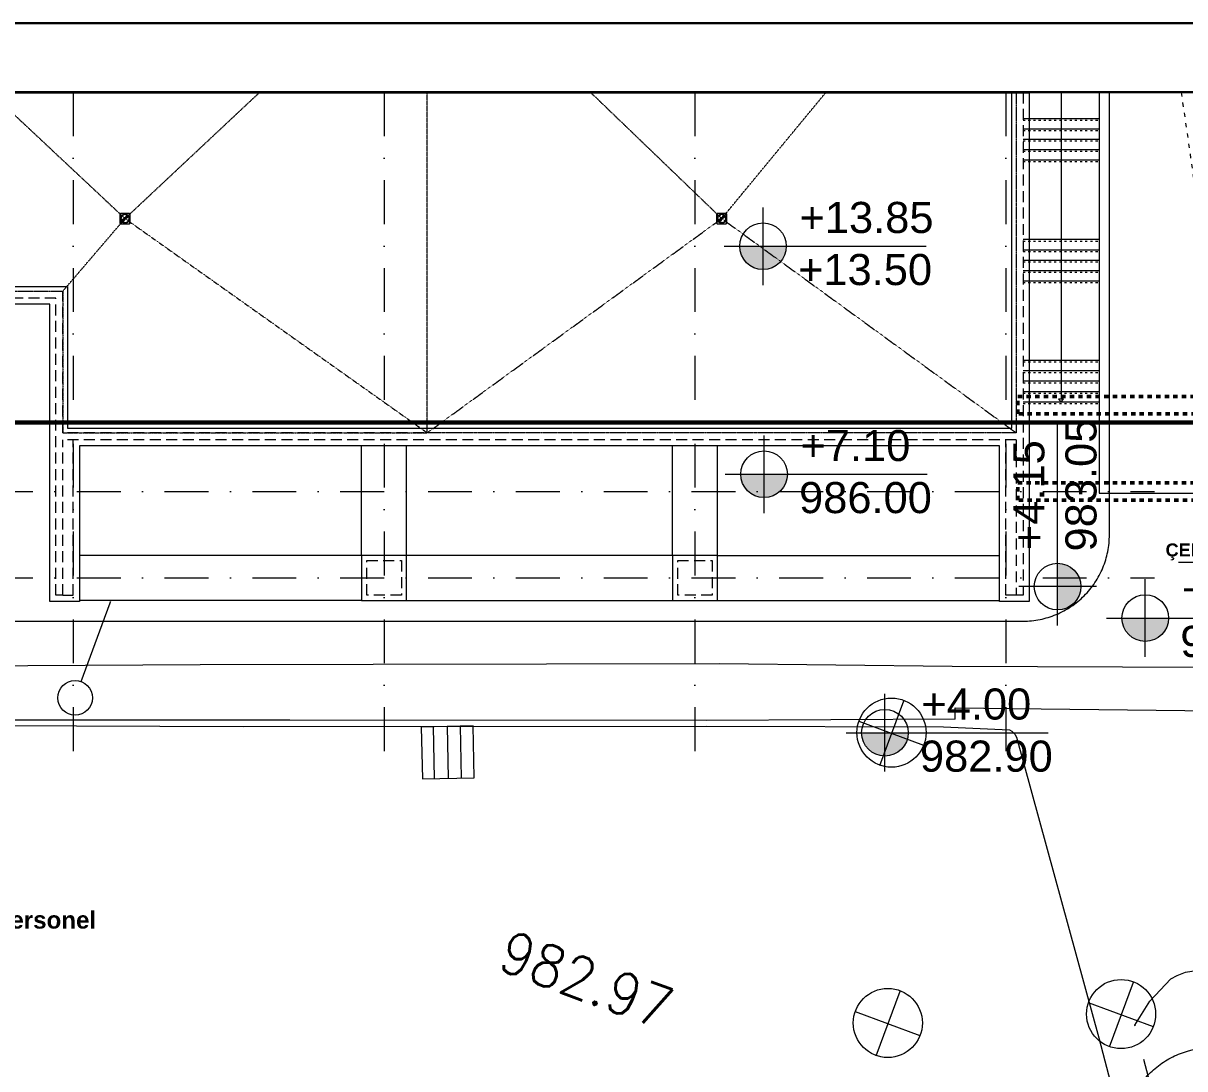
# Model space of a CAD drawing. Header units: centimetres. Extents: x 392964 to 515689, y 49661 to 58661.
# Drawn here: x 403027 to 404709, y 57148 to 58661 of the extents above; entities that cross this region are included whole.
import ezdxf
from ezdxf import colors
from ezdxf.entities.mleader import LeaderData, LeaderLine
from ezdxf.enums import TextEntityAlignment as Align
from ezdxf.math import Vec2, Vec3
from ezdxf.xclip import XClip

# ---------------------------------------------------------------- set-up
doc = ezdxf.new("R2010")
doc.units = ezdxf.units.CM
doc.header["$XCLIPFRAME"] = 0
for name, pattern in [('10204', [3, 2, -1]), ('11021', [0]), ('3+1_3b$0$DASHED', [0.25, 0.125, -0.125]), ('ACAD_ISO03W100', [30, 12, -18]), ('BORDER', [1.75, 0.5, -0.25, 0.5, -0.25, 0, -0.25]), ('DASHDOT', [25.4, 12.7, -6.35, 0, -6.35]), ('HIDDEN', [9.525, 6.35, -3.175])]:
    doc.linetypes.add(name, pattern=pattern)
doc.layers.get('0').update_dxf_attribs({"lineweight": 9})
for name, color, linetype, lineweight in [('---___EB_draft00_parselsiniri', 8, 'BORDER', 9), ('---___EB_draft01_aks', 8, 'Continuous', 9), ('---___EB_draft02_tasiyici', 5, 'Continuous', 50), ('---___EB_draft03_cihazlar', 8, 'Continuous', 9), ('0-KRCN-VAZİYET-030426', 8, 'Continuous', 9), ('0-KRCN-Z-ANTET', 71, 'Continuous', 30), ('___T_yazı kot', 8, 'Continuous', 9), ('AS_GOR', 8, 'Continuous', 9), ('AS_MER', 8, 'Continuous', 9), ('AS_MER_HIDDEN', 8, 'HIDDEN', 9), ('AS_PYZ_YOL_ARAC', 8, 'Continuous', 9), ('AS_SMB_OK', 8, 'Continuous', 9), ('AS_TA_HIDDEN', 8, 'HIDDEN', 9), ('AS_TES_SUZGEC', 8, 'Continuous', 9), ('AS_YAZI_EGIM', 8, 'Continuous', 9), ('GEB-BEZUG', 8, 'Continuous', 9), ('S_CAD_SOK_LAMBASI', 8, 'Continuous', 9), ('S_IZGARA', 8, 'Continuous', 9), ('S_ROGAR_KAPAGI', 8, 'Continuous', 9), ('SINIR_IST_DUVARI', 8, '11021', 9), ('Y_YOL_KOTU', 8, 'Continuous', 9), ('YOL_KALDIRIM_KENARI_BORDURTASI', 8, '10204', 9), ('YOL_SOSE', 8, 'Continuous', 9)]:
    doc.layers.add(name, color=color, linetype=linetype, lineweight=lineweight)
doc.layers.add('---___EB_draft04_yazi', color=8, linetype='Continuous')
doc.styles.add('_yazı-50', font='arial.ttf')
doc.styles.add('Kalin02', font='arialbd.ttf')
doc.styles.add('Style-STANDARD', font='STANDARD.shx')

# ---------------------------------------------------------------- blocks, each defined once
blk = doc.blocks.new('12003')
at = {"layer": 'S_CAD_SOK_LAMBASI'}
for p, q in [((-1, 5.5), (1, 5.5)), ((0, 0.5), (0, 4.693))]:
    blk.add_line(p, q, dxfattribs=at)
blk.add_circle((0, 0), 0.5, dxfattribs=at)
blk.add_arc((0, 5.53), 0.837, 183.298, 356.9072, dxfattribs=at)
blk = doc.blocks.new('12038')
at = {"layer": 'S_IZGARA'}
for p, q in [((-0.495, -1), (-0.495, 1)), ((0, -1), (0, 1)), ((0.548, -1), (0.548, 1))]:
    blk.add_line(p, q, dxfattribs=at)
at = {"layer": 'S_IZGARA', "flags": 128}
blk.add_lwpolyline([(1, 1), (-1, 1), (-1, -1), (1, -1), (1, 1)], dxfattribs=at)
blk = doc.blocks.new('12027')
at = {"layer": 'S_ROGAR_KAPAGI'}
for p, q in [((0.02, -1.01), (0.02, 0.99)), ((-1, -0.02), (1, -0.02))]:
    blk.add_line(p, q, dxfattribs=at)
blk.add_circle((0.005, -0.002), 1, dxfattribs=at)
blk = doc.blocks.new('Akyurt_Tm33')
at = {"layer": 'SINIR_IST_DUVARI'}
for points in [[(501924.471, 4439295.418, 982.691), (501931.427, 4439297.961, 982.611), (501940.446, 4439301.29, 982.611), (501949.57, 4439304.795, 982.771), (501955.065, 4439306.742, 982.691), (501958.119, 4439300.477, 982.611)], [(501925.085, 4439294.006, 982.851), (501924.972, 4439294.313, 982.851), (501932.017, 4439296.831, 982.971), (501932.234, 4439296.368, 982.971)], [(501875.591, 4439277.305, 984.091), (501884.745, 4439280.696, 983.731), (501893.123, 4439283.808, 983.411), (501904.036, 4439287.92, 983.091), (501918.124, 4439293.151, 982.771), (501924.471, 4439295.418, 982.691)], [(501925.085, 4439294.006, 982.851), (501918.349, 4439291.475, 982.811), (501907.031, 4439287.303, 983.051), (501892.509, 4439281.939, 983.371), (501884.342, 4439278.905, 983.491)]]:
    blk.add_polyline3d(points, dxfattribs=at)
at = {"layer": 'YOL_KALDIRIM_KENARI_BORDURTASI'}
blk.add_polyline3d([(501936.484, 4439282.563, 983.165), (501933.035, 4439287.509, 983.085), (501933.198, 4439288.303, 983.005), (501933.547, 4439289.119, 983.005), (501933.683, 4439289.279, 983.005), (501933.876, 4439289.448, 982.965), (501934.725, 4439289.934, 983.011)], dxfattribs=at)
at = {"layer": 'YOL_SOSE'}
blk.add_polyline3d([(501869.664, 4439273.103, 983.571), (501869.853, 4439273.191, 983.571), (501870.224, 4439273.366, 983.531), (501886.63, 4439279.497, 983.291), (501896.755, 4439283.35, 983.131), (501905.823, 4439286.661, 982.891), (501918.4, 4439291.325, 982.731), (501924.848, 4439293.68, 982.611), (501926.673, 4439294.262, 982.665), (501926.743, 4439294.253, 982.665), (501926.858, 4439294.198, 982.665), (501926.929, 4439294.13, 982.665), (501932.186, 4439286.796, 983.025), (501938.46, 4439277.816, 983.105), (501946.551, 4439266.563, 983.025), (501954.507, 4439255.175, 983.025), (501959.402, 4439247.977, 983.185), (501969.202, 4439233.705, 983.345), (501976.935, 4439222.867, 983.505), (501988.749, 4439206.128, 983.825), (501994.563, 4439197.769, 983.745), (502008.907, 4439177.023, 984.131), (502018.773, 4439163.18, 984.291), (502021.701, 4439158.944, 984.451)], dxfattribs=at)
at = {"layer": 'S_CAD_SOK_LAMBASI'}
blk.add_blockref('12003', (501900.973, 4439285.755, 982.851), dxfattribs=at)
at = {"layer": 'S_IZGARA', "xscale": 0.7499999999999999, "yscale": 0.7499999999999999, "zscale": 0.7499999999999999, "rotation": 201.4506518694836}
blk.add_blockref('12038', (501911.64, 4439288.014, 982.851), dxfattribs=at)
at = {"layer": 'S_ROGAR_KAPAGI'}
for p in [(501923.487, 4439293.006, 982.691), (501932.545, 4439287.671, 983.011), (501926.3, 4439285.087, 983.011)]:
    blk.add_blockref('12027', p, dxfattribs=at)
at = {"layer": 'Y_YOL_KOTU', "style": 'Style-STANDARD'}
blk.add_text('982.97', height=1.2, dxfattribs=at).set_placement((501917.683, 4439283.228, 982.969), align=Align.MIDDLE_CENTER)
blk = doc.blocks.new('Aks_T')
at = {"layer": '---___EB_draft01_aks', "linetype": 'DASHDOT', "ltscale": 10}
for points in [[(19920, 550), (19920, -5450)], [(20820, 550), (20820, -5450)], [(21720, 550), (21720, -5450)], [(22620, 550), (22620, -5450)], [(-430, -4650), (23050, -4650)], [(-430, -4900), (23050, -4900)]]:
    blk.add_lwpolyline(points, dxfattribs=at)
blk = doc.blocks.new('OPK-site-surrounding-R01')
at = {"layer": '---___EB_draft00_parselsiniri', "linetype": 'DASHDOT', "ltscale": 5, "const_width": 5, "flags": 128}
blk.add_lwpolyline([(-303.7, 52.5), (22545.3, 391.1), (23723.4, -711), (24047.6, -4450), (-299.9, -4450)], close=True, dxfattribs=at)
at = {"layer": 'AS_GOR'}
blk.add_lwpolyline([(22800, -4655), (22800, -2005), (22770, -2005), (22770, -4655)], close=True, dxfattribs=at)
at = {"layer": 'AS_MER', "ltscale": 0.5}
for points in [[(22550, -3570), (22770, -3570)], [(22550, -3600), (22770, -3600)], [(22550, -3630), (22770, -3630)], [(22550, -3660), (22770, -3660)], [(22550, -3690), (22770, -3690)], [(22550, -3920), (22770, -3920)], [(22550, -3950), (22770, -3950)], [(22550, -3980), (22770, -3980)], [(22550, -4010), (22770, -4010)], [(22550, -4040), (22770, -4040)], [(22550, -4270), (22770, -4270)], [(22550, -4300), (22770, -4300)], [(22550, -4330), (22770, -4330)], [(22550, -4360), (22770, -4360)], [(22550, -4390), (22770, -4390)]]:
    blk.add_lwpolyline(points, dxfattribs=at)
at = {"layer": 'AS_MER_HIDDEN', "linetype": 'ACAD_ISO03W100', "ltscale": 0.5}
for points in [[(22550, -3575), (22770, -3575)], [(22550, -3605), (22770, -3605)], [(22550, -3635), (22770, -3635)], [(22550, -3665), (22770, -3665)], [(22550, -3695), (22770, -3695)], [(22550, -3925), (22770, -3925)], [(22550, -3955), (22770, -3955)], [(22550, -3985), (22770, -3985)], [(22550, -4015), (22770, -4015)], [(22550, -4045), (22770, -4045)], [(22550, -4275), (22770, -4275)], [(22550, -4305), (22770, -4305)], [(22550, -4335), (22770, -4335)], [(22550, -4365), (22770, -4365)], [(22550, -4395), (22770, -4395)]]:
    blk.add_lwpolyline(points, dxfattribs=at)
at = {"layer": 'AS_PYZ_YOL_ARAC'}
for points in [[(23415.5, -8627.2), (22852.7, -6574.8, -0.414214), (23029.3, -6268.5), (23364.8, -6178.4, 0.33933), (23550, -5937), (23550, 430.1, 0.418558), (21774.1, 2179.9), (234.1, 1860.8, 0.409882), (-1490, 111), (-1490, -2374.6, -0.836517), (-1683.8, -2409.4), (-1881, -1877.4, -0.087065), (-1943.4, -1537.4), (-1946.6, -1127.7)], [(22800, -3450), (22800, 430.1, 0.418558), (21785.2, 1430), (18554.6, 1382.1, 0.087007), (17706.4, 1220.4), (16627.8, 812, -0.090739), (15742.5, 650), (12082.5, 650, -0.076048), (11335, 764.3), (10161.2, 1132.1, 0.079773), (9376.7, 1246.2), (245.2, 1110.9, 0.409882), (-740, 111), (-740, -5306.6, 0.532608), (-326.8, -5584.4), (765.6, -5139.5, -0.096996), (1350.2, -5025), (22550, -5025, 0.414214), (22800, -4775), (22800, -3450)]]:
    blk.add_lwpolyline(points, format="xyb", dxfattribs=at)
blk.add_lwpolyline([(22800, -4655), (23550, -4655)], dxfattribs=at)
at = {"layer": 'AS_SMB_OK', "linetype": 'ACAD_ISO03W100'}
blk.add_lwpolyline([(22800, -2055), (23175, -4655), (23550, -2055)], dxfattribs=at)
at = {"layer": 'AS_SMB_OK'}
blk.add_lwpolyline([(22660, -2870), (22660, -4383)], dxfattribs=at)
blk.add_lwpolyline([(22653, -4383), (22653, -4383), (22660, -4390), (22667, -4383)], close=True, dxfattribs=at)
blk = doc.blocks.new('kot01')
at = {"layer": '___T_yazı kot'}
h = blk.add_hatch(color=8, dxfattribs=at)
edge = h.paths.add_edge_path()
edge.add_arc((0, 0), 0.3, 180, 360)
edge.add_line((0.3, 0), (-0.3, 0))
for p, q in [((0, -0.5), (0, 0.5)), ((-0.5, 0), (2.1, 0))]:
    blk.add_line(p, q, dxfattribs=at)
blk.add_circle((0, 0), 0.3, dxfattribs=at)
at = {"layer": '___T_yazı kot', "style": '_yazı-50'}
for tag, p in [('INCE', (0.434, 0.1)), ('KABA', (0.434, -0.5))]:
    blk.add_attdef(tag, p, '', height=0.4, dxfattribs=at)
blk = doc.blocks.new('STR_R')
at = {"layer": 'AS_TA_HIDDEN', "linetype": 'HIDDEN', "ltscale": 5}
for p, q in [((22550, -3250), (22550, -4950)), ((22530, -3270), (22530, -4480)), ((18930, -4070), (19770, -4070)), ((19750, -4090), (18950, -4090)), ((19750, -4950), (19750, -4090)), ((19770, -4480), (19770, -4070)), ((22530, -4480), (19770, -4480)), ((22530, -4500), (19770, -4500)), ((19770, -4950), (19770, -4500)), ((22530, -4500), (22530, -4950)), ((19770, -4950), (19750, -4950)), ((22550, -4950), (22530, -4950))]:
    blk.add_line(p, q, dxfattribs=at)
for points in [[(19770, -4950), (19800, -4950), (19800, -4500)], [(22530, -4950), (22500, -4950), (22500, -4500)]]:
    blk.add_lwpolyline(points, dxfattribs=at)
for points in [[(20750, -4950), (20650, -4950), (20650, -4850), (20750, -4850)], [(21650, -4950), (21550, -4950), (21550, -4850), (21650, -4850)]]:
    blk.add_lwpolyline(points, close=True, dxfattribs=at)
blk = doc.blocks.new('OPK-03-1_RD')
blk.add_wipeout([(-68, -4968), (-68, -2232), (232, -2232), (232, -1765), (-165, -1765), (-165, -1305), (-68, -1305), (-68, 68), (13332, 68), (13332, 168), (13858, 168), (13858, -207), (14357, -207), (14357, 68), (18832, 68), (18832, 293), (22793, 293), (22793, -768), (22568, -768), (22568, -1305), (22665, -1305), (22665, -1765), (22393, -1765), (22393, -2232), (22568, -2232), (22568, -2318), (22393, -2318), (22393, -3232), (22568, -3232), (22568, -4968), (19732, -4968), (19732, -4108), (18968, -4108), (18968, -4968), (8935, -4968), (8935, -4718), (8168, -4718), (8168, -4968)])
at = {"layer": 'AS_GOR'}
for points in [[(22568, -3232), (22568, -4968), (22482, -4968), (22482, -4518), (19818, -4518), (19818, -4968), (19732, -4968), (19732, -4108), (18968, -4108), (18968, -4968), (14332, -4968)], [(14383, -4917), (18917, -4917), (18917, -4057), (19783, -4057), (19783, -4467), (22517, -4467), (22517, -3283)], [(20635, -4835), (20635, -4518)], [(20765, -4835), (20765, -4518)], [(21535, -4835), (21535, -4518)], [(21665, -4835), (21665, -4518)], [(20635, -4835), (19818, -4835)], [(21535, -4835), (20765, -4835)], [(21665, -4835), (22482, -4835)], [(20635, -4965), (19818, -4965)], [(20765, -4965), (21535, -4965)], [(21665, -4965), (22482, -4965)]]:
    blk.add_lwpolyline(points, dxfattribs=at)
for points in [[(20765, -4835), (20635, -4835), (20635, -4965), (20765, -4965)], [(21665, -4835), (21535, -4835), (21535, -4965), (21665, -4965)]]:
    blk.add_lwpolyline(points, close=True, dxfattribs=at)
blk.add_blockref('STR_R', (0, 0))
blk = doc.blocks.new('Einfügepunkt')
at = {"layer": 'GEB-BEZUG'}
for p, q in [((-1, -1), (1, 1)), ((-1, 1), (1, -1))]:
    blk.add_line(p, q, dxfattribs=at)
blk = doc.blocks.new('sifonik-suzgec')
at = {"layer": 'AS_TES_SUZGEC', "ltscale": 25}
for p, q in [((-15, 13), (-13, 15)), ((-15, 13), (-15, -13)), ((-12.9, 0.2), (-13.1, 0)), ((13, 15), (-13, 15)), ((-12.9, 0.2), (-12.2, 0.2)), ((-12.4, 3.5), (-12.6, 3.4)), ((-12.6, 3.4), (-12.5, 3.2)), ((-12.6, 3.4), (-11.9, 3.2)), ((-12.5, 3.2), (-11.8, 3)), ((-12.4, 3.5), (-11.7, 3.3)), ((-12.3, 0), (-12.2, 0.2)), ((-12.2, 0.2), (-11.8, 0.2)), ((-11.9, 3.2), (-11.7, 3.3)), ((-11.8, 3), (-11.9, 3.2)), ((-11.4, 2.9), (-11.8, 3)), ((-11.7, 3.3), (-11.3, 3.2)), ((-10.5, 1.6), (-11.7, 1.7)), ((-11.7, 1.4), (-10.6, 1.2)), ((-11.1, 6.6), (-11.3, 6.5)), ((-11.3, 6.5), (-11.3, 6.3)), ((-11.3, 6.5), (-10.7, 6.2)), ((-11.3, 6.3), (-10.6, 5.9)), ((-11.1, 6.6), (-10.4, 6.2)), ((-11, 4.3), (-9.9, 3.9)), ((-9.8, 4.2), (-10.8, 4.7)), ((-10.7, 6.2), (-10.4, 6.2)), ((-10.6, 5.9), (-10.7, 6.2)), ((-10.3, 5.7), (-10.6, 5.9)), ((-10.6, 1.2), (-10.5, 1.6)), ((-10.4, 6.2), (-10.1, 6.1)), ((-9.9, 3.9), (-9.8, 4.2)), ((-9.5, 7), (-8.5, 6.3)), ((-8.3, 6.6), (-9.3, 7.3)), ((-9.2, 9.2), (-9.2, 9)), ((-9, 9.2), (-9.2, 9.2)), ((-9.2, 9.2), (-8.7, 8.7)), ((-9.2, 9), (-8.7, 8.5)), ((-9, 9.2), (-8.5, 8.7)), ((-8.7, 8.7), (-8.5, 8.7)), ((-8.7, 8.5), (-8.7, 8.7)), ((-8.5, 8.2), (-8.7, 8.5)), ((-8.5, 8.7), (-8.2, 8.5)), ((-8.5, 6.3), (-8.3, 6.6)), ((-7.3, 9.3), (-6.6, 8.3)), ((-6.3, 8.5), (-7, 9.5)), ((-6.5, 11.3), (-6.6, 11.1)), ((-6.6, 11.1), (-6.2, 10.4)), ((-6.6, 8.3), (-6.3, 8.5)), ((-6.5, 11.3), (-6.2, 10.7)), ((-6.3, 11.3), (-6.5, 11.3)), ((-6.3, 11.3), (-5.9, 10.6)), ((-6.2, 10.7), (-5.9, 10.6)), ((-6.2, 10.4), (-6.2, 10.7)), ((-6.1, 10.1), (-6.2, 10.4)), ((-5.9, 10.6), (-5.7, 10.3)), ((-4.7, 10.8), (-4.2, 9.8)), ((-3.9, 9.9), (-4.3, 11)), ((-4.2, 9.8), (-3.9, 9.9)), ((-3.4, 12.6), (-3.5, 12.4)), ((-3.5, 12.4), (-3.3, 11.7)), ((-3.4, 12.6), (-3.2, 11.9)), ((-3.2, 12.5), (-3.4, 12.6)), ((-3.3, 11.7), (-3.2, 11.9)), ((-3.2, 11.3), (-3.3, 11.7)), ((-0.6, 0.6), (-3.3, -1.2)), ((-3.3, -1.3), (-0.5, 0.5)), ((-3.2, 12.5), (-3, 11.8)), ((-3.2, 11.9), (-3, 11.8)), ((-3, 11.8), (-2.9, 11.4)), ((-1.7, 11.7), (-1.6, 10.5)), ((-1.6, 10.5), (-1.2, 10.6)), ((-1.2, 10.6), (-1.4, 11.7)), ((1.8, 4.2), (-0.6, 0.6)), ((-0.6, 0.6), (-0.5, 0.5)), ((-0.5, 0.5), (1.8, 4.1)), ((-0.5, 0.5), (0, 0)), ((0, 13.1), (-0.2, 12.9)), ((-0.2, 12.9), (-0.2, 12.2)), ((-0.2, 12.2), (0, 12.3)), ((-0.2, 11.8), (-0.2, 12.2)), ((0, 13.1), (0, 12.3)), ((0.2, 12.9), (0, 13.1)), ((0, 12.3), (0.2, 12.2)), ((0, 0), (2.6, 2.6)), ((0, 0), (0, 0.2)), ((0.2, 12.9), (0.2, 12.2)), ((0.2, 12.2), (0.2, 11.8)), ((3.3, 1.3), (0.5, -0.5)), ((0.6, -0.6), (3.3, 1.2)), ((1.4, 11.7), (1.2, 10.6)), ((1.2, 10.6), (1.6, 10.5)), ((1.6, 10.5), (1.7, 11.7)), ((1.9, 4.3), (1.8, 4.2)), ((1.8, 4.2), (1.8, 4.1)), ((1.8, 4.2), (1.8, 4.2)), ((1.8, 4.1), (1.8, 4.2)), ((2.6, 2.6), (1.8, 4.2)), ((1.8, 4.1), (2.6, 2.6)), ((3.8, 7.3), (1.9, 4.3)), ((1.9, 4.3), (3.9, 7.2)), ((1.9, 4.2), (1.9, 4.3)), ((1.9, 4.3), (1.9, 4.2)), ((1.9, 4.3), (1.9, 4.3)), ((2.7, 2.7), (1.9, 4.3)), ((1.9, 4.2), (2.7, 2.7)), ((2.6, 2.6), (2.6, 2.6)), ((2.6, 2.6), (2.6, 2.6)), ((2.6, 2.6), (3.3, 1.3)), ((3.3, 1.3), (2.6, 2.6)), ((2.7, 2.7), (7.7, 7.7)), ((2.7, 2.7), (2.7, 2.7)), ((2.7, 2.7), (2.7, 2.7)), ((2.7, 2.7), (3.4, 1.4)), ((3.4, 1.4), (2.7, 2.7)), ((2.9, 11.4), (3, 11.8)), ((3.2, 12.5), (3, 11.8)), ((3, 11.8), (3.2, 11.9)), ((3.4, 12.6), (3.2, 11.9)), ((3.4, 12.6), (3.2, 12.5)), ((3.2, 11.9), (3.3, 11.7)), ((3.3, 11.7), (3.2, 11.3)), ((3.5, 12.4), (3.3, 11.7)), ((3.3, 1.2), (3.5, 1.3)), ((3.3, 1.3), (3.3, 1.3)), ((3.3, 1.2), (3.3, 1.3)), ((3.3, 1.3), (3.3, 1.2)), ((3.5, 12.4), (3.4, 12.6)), ((7.2, 3.9), (3.4, 1.4)), ((3.4, 1.4), (3.4, 1.4)), ((3.5, 1.3), (3.4, 1.4)), ((3.4, 1.4), (3.5, 1.3)), ((3.5, 1.3), (7.3, 3.8)), ((3.8, 7.3), (4.1, 7.7)), ((4.3, 11), (3.9, 9.9)), ((3.9, 9.9), (4.2, 9.8)), ((4.1, 7.7), (5.7, 10.3)), ((4.2, 9.8), (4.7, 10.8)), ((5.7, 10.3), (5.9, 10.5)), ((6.3, 11.3), (5.9, 10.5)), ((5.9, 10.5), (6.1, 10.6)), ((6.5, 11.3), (6.1, 10.6)), ((6.1, 10.6), (6.2, 10.3)), ((6.2, 10.3), (6.1, 10.1)), ((6.6, 11.1), (6.2, 10.3)), ((6.5, 11.3), (6.3, 11.3)), ((6.6, 11.1), (6.5, 11.3)), ((6.6, 9.8), (6.8, 9.9)), ((7.2, 9.3), (7.4, 9.5)), ((7.7, 4.1), (7.3, 3.8)), ((7.7, 9.2), (7.6, 9.1)), ((7.7, 7.7), (8.6, 8.6)), ((7.7, 4.1), (10.3, 5.7)), ((10.3, 5.8), (7.9, 4.3)), ((8.2, 8.5), (8.4, 8.6)), ((9, 9.2), (8.4, 8.6)), ((8.4, 8.6), (8.6, 8.6)), ((8.6, 8.4), (8.5, 8.2)), ((9.2, 9.2), (8.6, 8.6)), ((9.2, 9), (8.6, 8.4)), ((8.6, 8.6), (8.6, 8.4)), ((9.2, 9.2), (9, 9.2)), ((9.1, 7.6), (9.2, 7.7)), ((9.2, 9), (9.2, 9.2)), ((9.3, 7.2), (9.5, 7.4)), ((9.9, 6.8), (9.8, 6.6)), ((10.1, 6.1), (10.3, 6.2)), ((11.1, 6.6), (10.3, 6.2)), ((10.3, 6.2), (10.6, 6.1)), ((10.5, 6), (10.3, 5.8)), ((10.3, 5.7), (10.5, 5.9)), ((10.3, 5.8), (10.3, 5.7)), ((11.3, 6.3), (10.5, 5.9)), ((10.6, 6.1), (10.5, 6)), ((10.5, 5.9), (10.5, 6)), ((11.3, 6.5), (10.6, 6.1)), ((11.3, 6.5), (11.1, 6.6)), ((11.3, 6.3), (11.3, 6.5)), ((11.7, 3.3), (11.3, 3.2)), ((11.4, 2.9), (11.8, 3)), ((12.4, 3.5), (11.7, 3.3)), ((11.9, 3.2), (11.7, 3.3)), ((11.8, 3), (11.9, 3.2)), ((12.5, 3.2), (11.8, 3)), ((12.2, 0.2), (11.8, 0.2)), ((12.6, 3.4), (11.9, 3.2)), ((12.3, 0), (12.2, 0.2)), ((12.9, 0.2), (12.2, 0.2)), ((12.6, 3.4), (12.4, 3.5)), ((12.5, 3.2), (12.6, 3.4)), ((13.1, 0), (12.9, 0.2)), ((13, 15), (15, 13)), ((15, -13), (15, 13)), ((-13, -15), (-15, -13)), ((-13.1, 0), (-12.9, -0.2)), ((-13.1, 0), (-12.3, 0)), ((-13, -15), (13, -15)), ((-12.9, -0.2), (-12.2, -0.2)), ((-12.5, -3.2), (-12.6, -3.4)), ((-12.6, -3.4), (-11.9, -3.2)), ((-12.6, -3.4), (-12.4, -3.5)), ((-12.5, -3.2), (-11.8, -3)), ((-12.4, -3.5), (-11.7, -3.3)), ((-12.2, -0.2), (-12.3, 0)), ((-11.8, -0.2), (-12.2, -0.2)), ((-11.9, -3.2), (-11.8, -3)), ((-11.7, -3.3), (-11.9, -3.2)), ((-11.8, -3), (-11.4, -2.9)), ((-10.6, -1.2), (-11.7, -1.4)), ((-11.7, -1.7), (-10.5, -1.6)), ((-11.3, -3.2), (-11.7, -3.3)), ((-11.3, -6.3), (-10.5, -5.9)), ((-11.3, -6.5), (-10.6, -6.1)), ((-11.3, -6.3), (-11.3, -6.5)), ((-11.3, -6.5), (-11.1, -6.6)), ((-11.1, -6.6), (-10.3, -6.2)), ((-9.9, -3.9), (-11, -4.3)), ((-10.8, -4.7), (-9.8, -4.2)), ((-10.5, -1.6), (-10.6, -1.2)), ((-10.6, -6.1), (-10.5, -5.9)), ((-10.3, -6.2), (-10.6, -6.1)), ((-10.5, -5.9), (-10.3, -5.7)), ((-10.3, -5.7), (-7.7, -4.1)), ((-10.1, -6.1), (-10.3, -6.2)), ((-9.8, -4.2), (-9.9, -3.9)), ((-9.9, -6.8), (-9.8, -6.6)), ((-9.3, -7.2), (-9.5, -7.4)), ((-9.1, -7.6), (-9.2, -7.7)), ((-9.2, -9), (-8.6, -8.4)), ((-9.2, -9.2), (-8.6, -8.6)), ((-9.2, -9), (-9.2, -9.2)), ((-9.2, -9.2), (-9, -9.2)), ((-9, -9.2), (-8.4, -8.6)), ((-8.6, -8.6), (-7.7, -7.7)), ((-8.6, -8.4), (-8.5, -8.2)), ((-8.6, -8.6), (-8.6, -8.4)), ((-8.4, -8.6), (-8.6, -8.6)), ((-8.2, -8.5), (-8.4, -8.6)), ((-7.7, -7.7), (-2.7, -2.7)), ((-7.7, -4.1), (-7.3, -3.8)), ((-7.7, -9.2), (-7.6, -9.1)), ((-7.2, -9.3), (-7.4, -9.5)), ((-3.5, -1.3), (-7.3, -3.8)), ((-7.3, -3.9), (-3.4, -1.4)), ((-6.6, -9.8), (-6.8, -9.9)), ((-6.6, -11.1), (-6.2, -10.3)), ((-6.6, -11.1), (-6.5, -11.3)), ((-6.5, -11.3), (-6.1, -10.6)), ((-6.5, -11.3), (-6.3, -11.3)), ((-6.3, -11.3), (-5.9, -10.5)), ((-6.2, -10.3), (-6.1, -10.1)), ((-6.1, -10.6), (-6.2, -10.3)), ((-6, -10.5), (-6.1, -10.6)), ((-5.8, -10.3), (-6, -10.5)), ((-6, -10.5), (-5.9, -10.5)), ((-5.9, -10.5), (-5.7, -10.3)), ((-4.3, -7.9), (-5.8, -10.3)), ((-5.7, -10.3), (-5.8, -10.3)), ((-5.7, -10.3), (-4.1, -7.7)), ((-3.8, -7.3), (-4.1, -7.7)), ((-1.9, -4.3), (-3.9, -7.3)), ((-3.8, -7.3), (-1.9, -4.3)), ((-3.3, -1.2), (-3.5, -1.3)), ((-3.5, -1.3), (-3.4, -1.4)), ((-3.4, -1.4), (-3.5, -1.3)), ((-3.5, -12.4), (-3.3, -11.7)), ((-3.5, -12.4), (-3.4, -12.6)), ((-3.4, -1.4), (-3.4, -1.4)), ((-2.7, -2.7), (-3.4, -1.4)), ((-3.4, -1.4), (-2.7, -2.7)), ((-3.4, -12.6), (-3.2, -11.9)), ((-3.4, -12.6), (-3.2, -12.5)), ((-3.3, -1.3), (-3.3, -1.2)), ((-3.3, -1.2), (-3.3, -1.3)), ((-3.3, -1.3), (-3.3, -1.3)), ((-2.6, -2.6), (-3.3, -1.3)), ((-3.3, -1.3), (-2.6, -2.6)), ((-3.2, -11.3), (-3.3, -11.7)), ((-3.3, -11.7), (-3.2, -11.9)), ((-3.2, -11.9), (-3, -11.8)), ((-3.2, -12.5), (-3, -11.8)), ((-3, -11.8), (-2.9, -11.4)), ((-2.7, -2.7), (-2.7, -2.7)), ((-2.7, -2.7), (-1.9, -4.3)), ((-1.9, -4.2), (-2.7, -2.7)), ((-2.7, -2.7), (-2.7, -2.7)), ((-2.6, -2.6), (0, 0)), ((-2.6, -2.6), (-2.6, -2.6)), ((-2.6, -2.6), (-1.8, -4.2)), ((-1.8, -4.1), (-2.6, -2.6)), ((-2.6, -2.6), (-2.6, -2.6)), ((-1.9, -4.3), (-1.8, -4.2)), ((-1.9, -4.2), (-1.9, -4.3)), ((-1.9, -4.3), (-1.9, -4.2)), ((-1.9, -4.3), (-1.9, -4.3)), ((0.5, -0.5), (-1.8, -4.1)), ((-1.8, -4.2), (0.6, -0.6)), ((-1.8, -4.2), (-1.8, -4.1)), ((-1.8, -4.1), (-1.8, -4.2)), ((-1.8, -4.2), (-1.8, -4.2)), ((0, 0), (-0.3, 0)), ((-0.2, -11.8), (-0.2, -12.2)), ((-0.2, -12.2), (0, -12.3)), ((-0.2, -12.9), (-0.2, -12.2)), ((-0.2, -12.9), (0, -13.1)), ((0, 0), (0.5, -0.5)), ((0, 0), (0.2, 0)), ((0, 0), (0, -0.3)), ((0, -12.3), (0.2, -12.2)), ((0, -13.1), (0, -12.3)), ((0, -13.1), (0.2, -12.9)), ((0.2, -12.2), (0.2, -11.8)), ((0.2, -12.9), (0.2, -12.2)), ((0.6, -0.6), (0.5, -0.5)), ((2.9, -11.4), (3, -11.8)), ((3, -11.8), (3.2, -11.9)), ((3.2, -12.5), (3, -11.8)), ((3.3, -11.7), (3.2, -11.3)), ((3.2, -11.9), (3.3, -11.7)), ((3.4, -12.6), (3.2, -11.9)), ((3.2, -12.5), (3.4, -12.6)), ((3.5, -12.4), (3.3, -11.7)), ((3.4, -12.6), (3.5, -12.4)), ((5.7, -10.3), (5.9, -10.6)), ((5.9, -10.6), (6.2, -10.7)), ((6.3, -11.3), (5.9, -10.6)), ((6.2, -10.4), (6.1, -10.1)), ((6.2, -10.7), (6.2, -10.4)), ((6.6, -11.1), (6.2, -10.4)), ((6.5, -11.3), (6.2, -10.7)), ((6.3, -11.3), (6.5, -11.3)), ((6.5, -11.3), (6.6, -11.1)), ((8.2, -8.5), (8.5, -8.7)), ((8.7, -8.5), (8.5, -8.2)), ((8.5, -8.7), (8.7, -8.7)), ((9, -9.2), (8.5, -8.7)), ((8.7, -8.7), (8.7, -8.5)), ((9.2, -9), (8.7, -8.5)), ((9.2, -9.2), (8.7, -8.7)), ((9, -9.2), (9.2, -9.2)), ((9.2, -9.2), (9.2, -9)), ((10.1, -6.1), (10.4, -6.2)), ((10.6, -5.9), (10.3, -5.7)), ((10.4, -6.2), (10.7, -6.2)), ((11.1, -6.6), (10.4, -6.2)), ((10.7, -6.2), (10.6, -5.9)), ((11.3, -6.3), (10.6, -5.9)), ((11.3, -6.5), (10.7, -6.2)), ((11.1, -6.6), (11.3, -6.5)), ((11.3, -3.2), (11.7, -3.3)), ((11.3, -6.5), (11.3, -6.3)), ((11.8, -3), (11.4, -2.9)), ((11.7, -3.3), (11.9, -3.2)), ((12.4, -3.5), (11.7, -3.3)), ((11.8, -0.2), (12.2, -0.2)), ((11.9, -3.2), (11.8, -3)), ((12.5, -3.2), (11.8, -3)), ((12.6, -3.4), (11.9, -3.2)), ((12.2, -0.2), (12.3, 0)), ((12.9, -0.2), (12.2, -0.2)), ((13.1, 0), (12.3, 0)), ((12.4, -3.5), (12.6, -3.4)), ((12.6, -3.4), (12.5, -3.2)), ((12.9, -0.2), (13.1, 0)), ((15, -13), (13, -15))]:
    blk.add_line(p, q, dxfattribs=at)
for centre, radius in [((0, 0), 13.1), ((-12.5, 12.5), 0.3), ((12.5, 12.5), 0.3), ((-12.5, -12.5), 0.3), ((12.5, -12.5), 0.3)]:
    blk.add_circle(centre, radius, dxfattribs=at)
for centre, radius, start, end in [((0, 0), 12.9, 165.8007, 179.1993), ((0, 0), 12.6, 165.8198, 179.1802), ((0, 0), 12.9, 150.8007, 164.1993), ((0, 0), 12.6, 150.8198, 164.1802), ((0, 0), 12.1, 165.8539, 179.1461), ((0, 0), 12, 165.8607, 179.1393), ((0, 0), 11.8, 165.8753, 179.1247), ((0, 0), 11.8, 171.6247, 173.3753), ((0, 0), 12.1, 150.8539, 164.1461), ((0, 0), 12, 150.8607, 164.1393), ((0, 0), 11.8, 150.8753, 164.1247), ((0, 0), 12.9, 135.8007, 149.1993), ((0, 0), 11.8, 156.6247, 158.3753), ((0, 0), 12.6, 135.8198, 149.1802), ((0, 0), 12.1, 135.8539, 149.1461), ((0, 0), 12, 135.8607, 149.1393), ((0, 0), 11.8, 135.8753, 149.1247), ((0, 0), 11.8, 141.6247, 143.3753), ((0, 0), 12.9, 120.8007, 134.1993), ((0, 0), 12.6, 120.8198, 134.1802), ((0, 0), 12.1, 120.8539, 134.1461), ((0, 0), 12, 120.8607, 134.1393), ((0, 0), 11.8, 120.8753, 134.1247), ((0, 0), 11.8, 126.6247, 128.3753), ((0, 0), 12.9, 105.8007, 119.1993), ((0, 0), 12.6, 105.8198, 119.1802), ((0, 0), 12.1, 105.8539, 119.1461), ((0, 0), 12, 105.8607, 119.1393), ((0, 0), 11.8, 105.8753, 119.1247), ((0, 0), 11.8, 111.6247, 113.3753), ((0, 0), 12.9, 90.8007, 104.1993), ((0, 0), 12.6, 90.8198, 104.1802), ((0, 0), 12.1, 90.8539, 104.1461), ((0, 0), 12, 90.8607, 104.1393), ((0, 0), 11.8, 90.8753, 104.1247), ((0, 0), 11.8, 96.6247, 98.3753), ((0, 0), 12.9, 75.8007, 89.1993), ((0, 0), 12.6, 75.8198, 89.1802), ((0, 0), 12.1, 75.8539, 89.1461), ((0, 0), 12, 75.8607, 89.1393), ((0, 0), 11.8, 75.8753, 89.1247), ((0, 0), 11.8, 81.6247, 83.3753), ((0, 0), 11.8, 60.8753, 74.1247), ((0, 0), 12.1, 60.8539, 74.1461), ((0, 0), 12, 60.8607, 74.1393), ((0, 0), 12.6, 60.8198, 74.1802), ((0, 0), 12.9, 60.8007, 74.1993), ((5.9, 5.9), 2.58, 45, 135.7807), ((0, 0), 11.8, 66.6247, 68.3753), ((0, 0), 11.8, 45.8753, 59.1247), ((0, 0), 12.1, 45.8539, 59.1461), ((0, 0), 12, 55.6693, 59.1393), ((0, 0), 12.6, 45.8198, 59.1802), ((0, 0), 12.9, 45.8007, 59.1993), ((0, 0), 12, 52.1808, 55.6693), ((0, 0), 12, 45.8607, 50.069), ((5.9, 5.9), 2.58, 321.1789, 45), ((5.9, 5.9), 2.58, 314.2193, 321.1789), ((0, 0), 11.8, 30.8753, 44.1247), ((0, 0), 12, 39.931, 44.1393), ((0, 0), 12.1, 30.8539, 44.1461), ((0, 0), 12.6, 30.8198, 44.1802), ((0, 0), 12.9, 30.8007, 44.1993), ((0, 0), 12, 34.3307, 37.8192), ((0, 0), 12, 30.8607, 34.3307), ((0, 0), 11.8, 15.8753, 29.1247), ((0, 0), 12, 15.8607, 29.1393), ((0, 0), 12.1, 15.8539, 29.1461), ((0, 0), 12.6, 15.8198, 29.1802), ((0, 0), 12.9, 15.8007, 29.1993), ((0, 0), 11.8, 0.8753, 14.1247), ((0, 0), 12, 0.8607, 14.1393), ((0, 0), 12.1, 0.8539, 14.1461), ((0, 0), 12.6, 0.8198, 14.1802), ((0, 0), 12.9, 0.8007, 14.1993), ((0, 0), 12.9, 180.8007, 194.1993), ((0, 0), 12.6, 180.8198, 194.1802), ((0, 0), 12.9, 195.8007, 209.1993), ((0, 0), 12.1, 180.8539, 194.1461), ((0, 0), 12.6, 195.8198, 209.1802), ((0, 0), 12, 180.8607, 194.1393), ((0, 0), 11.8, 180.8753, 194.1247), ((0, 0), 11.8, 186.6247, 188.3753), ((0, 0), 12.1, 195.8539, 209.1461), ((0, 0), 12, 195.8607, 209.1393), ((0, 0), 11.8, 195.8753, 209.1247), ((0, 0), 12.9, 210.8007, 224.1993), ((0, 0), 11.8, 201.6247, 203.3753), ((0, 0), 12.6, 210.8198, 224.1802), ((0, 0), 12.1, 210.8539, 224.1461), ((0, 0), 12, 210.8607, 214.3307), ((0, 0), 11.8, 210.8753, 224.1247), ((0, 0), 12, 214.3307, 217.8192), ((0, 0), 12, 219.931, 224.1393), ((0, 0), 12.9, 225.8007, 239.1993), ((0, 0), 12.6, 225.8198, 239.1802), ((-5.9, -5.9), 2.58, 134.2193, 225), ((0, 0), 12, 225.8607, 230.069), ((0, 0), 12.1, 225.8539, 239.1461), ((0, 0), 11.8, 225.8753, 239.1247), ((-5.9, -5.9), 2.58, 225, 308.8211), ((0, 0), 12, 232.1808, 235.6693), ((0, 0), 12, 235.6693, 239.1393), ((0, 0), 12.9, 240.8007, 254.1993), ((0, 0), 12.6, 240.8198, 254.1802), ((0, 0), 12.1, 240.8539, 254.1461), ((0, 0), 12, 240.8607, 254.1393), ((0, 0), 11.8, 240.8753, 254.1247), ((-5.9, -5.9), 2.58, 308.8211, 315.7807), ((0, 0), 12.9, 255.8007, 269.1993), ((0, 0), 12.6, 255.8198, 269.1802), ((0, 0), 12.1, 255.8539, 269.1461), ((0, 0), 11.8, 255.8753, 269.1247), ((0, 0), 12, 255.8607, 269.1393), ((0, 0), 11.8, 270.8753, 284.1247), ((0, 0), 12, 270.8607, 284.1393), ((0, 0), 12.1, 270.8539, 284.1461), ((0, 0), 12.6, 270.8198, 284.1802), ((0, 0), 12.9, 270.8007, 284.1993), ((0, 0), 11.8, 285.8753, 299.1247), ((0, 0), 12, 285.8607, 299.1393), ((0, 0), 12.1, 285.8539, 299.1461), ((0, 0), 12.6, 285.8198, 299.1802), ((0, 0), 12.9, 285.8007, 299.1993), ((0, 0), 11.8, 300.8753, 314.1247), ((0, 0), 12, 300.8607, 314.1393), ((0, 0), 12.1, 300.8539, 314.1461), ((0, 0), 12.6, 300.8198, 314.1802), ((0, 0), 12.9, 300.8007, 314.1993), ((0, 0), 11.8, 315.8753, 329.1247), ((0, 0), 12, 315.8607, 329.1393), ((0, 0), 12.1, 315.8539, 329.1461), ((0, 0), 12.6, 315.8198, 329.1802), ((0, 0), 12.9, 315.8007, 329.1993), ((0, 0), 11.8, 330.8753, 344.1247), ((0, 0), 12, 330.8607, 344.1393), ((0, 0), 12.1, 330.8539, 344.1461), ((0, 0), 12.6, 330.8198, 344.1802), ((0, 0), 12.9, 330.8007, 344.1993), ((0, 0), 11.8, 345.8753, 359.1247), ((0, 0), 12, 345.8607, 359.1393), ((0, 0), 12.1, 345.8539, 359.1461), ((0, 0), 12.6, 345.8198, 359.1802), ((0, 0), 12.9, 345.8007, 359.1993)]:
    blk.add_arc(centre, radius, start, end, dxfattribs=at)
for points, knots in [([(7.7, 7.7), (7.6, 7.8), (7.5, 7.9), (7.1, 8.2), (6.8, 8.3), (6.2, 8.4), (5.9, 8.5), (5.6, 8.4), (5.4, 8.4), (5.2, 8.3), (4.7, 8.2), (4.6, 8.1), (4.3, 7.9), (4.1, 7.7), (3.9, 7.5), (3.9, 7.4), (3.8, 7.3)], [-0.783062, -0.783062, -0.783062, -0.783062, -0.634163, -0.634163, -0.192454, -0.192454, 0.106051, 0.106051, 0.106051, 0.404556, 0.404556, 0.625445, 0.625445, 0.846335, 0.846335, 0.994853, 0.994853, 0.994853, 0.994853]), ([(3.8, 7.3), (3.8, 7.3), (3.8, 7.3), (3.8, 7.3), (3.8, 7.3), (3.8, 7.3)], [0.994853329, 0.994853329, 0.994853329, 0.994853329, 0.995833954, 0.995833954, 0.996814579, 0.996814579, 0.996814579, 0.996814579]), ([(3.9, 7.3), (3.9, 7.4), (4, 7.5), (4.2, 7.7), (4.3, 7.8), (4.6, 8), (4.8, 8.1), (5.2, 8.3), (5.4, 8.3), (5.7, 8.4), (5.9, 8.4), (6.1, 8.4), (6.7, 8.3), (7.1, 8.1), (7.5, 7.8), (7.6, 7.7), (7.7, 7.7)], [-0.994853, -0.994853, -0.994853, -0.994853, -0.846335, -0.846335, -0.625445, -0.625445, -0.404556, -0.404556, -0.106051, -0.106051, -0.106051, 0.192454, 0.192454, 0.634163, 0.634163, 0.784802, 0.784802, 0.784802, 0.784802]), ([(3.9, 7.2), (3.9, 7.2), (3.9, 7.2), (3.9, 7.3), (3.9, 7.3), (3.9, 7.3)], [-0.996814579, -0.996814579, -0.996814579, -0.996814579, -0.995833954, -0.995833954, -0.994853329, -0.994853329, -0.994853329, -0.994853329]), ([(7.7, 7.7), (7.7, 7.6), (7.8, 7.5), (8, 7.2), (8.1, 7.1), (8.2, 6.7), (8.3, 6.6), (8.4, 6.1), (8.4, 5.9), (8.4, 5.7), (8.3, 5.4), (8.3, 5.2), (8, 4.6), (7.8, 4.3), (7.5, 4), (7.4, 3.9), (7.3, 3.9)], [2.356791, 2.356791, 2.356791, 2.356791, 2.50743, 2.50743, 2.728284, 2.728284, 2.949139, 2.949139, 3.247644, 3.247644, 3.247644, 3.546149, 3.546149, 3.987927, 3.987927, 4.136446, 4.136446, 4.136446, 4.136446]), ([(7.3, 3.8), (7.4, 3.9), (7.5, 3.9), (7.9, 4.3), (8.1, 4.6), (8.3, 5.2), (8.4, 5.4), (8.4, 5.6), (8.5, 5.9), (8.4, 6.2), (8.4, 6.6), (8.3, 6.8), (8.2, 7.1), (8.1, 7.3), (7.9, 7.5), (7.8, 7.6), (7.7, 7.7)], [-4.136446, -4.136446, -4.136446, -4.136446, -3.987927, -3.987927, -3.546149, -3.546149, -3.247644, -3.247644, -3.247644, -2.949139, -2.949139, -2.728284, -2.728284, -2.50743, -2.50743, -2.358531, -2.358531, -2.358531, -2.358531]), ([(7.7, 7.7), (7.7, 7.7), (7.7, 7.7), (7.7, 7.7), (7.7, 7.7), (7.7, 7.7)], [-0.1161431, -0.1161431, -0.1161431, -0.1161431, -0.0580714, -0.0580714, 0, 0, 0, 0]), ([(-7.3, -3.8), (-7.4, -3.9), (-7.5, -3.9), (-7.9, -4.3), (-8.1, -4.6), (-8.3, -5.2), (-8.4, -5.4), (-8.4, -5.6), (-8.5, -5.9), (-8.4, -6.2), (-8.4, -6.6), (-8.3, -6.8), (-8.2, -7.1), (-8.1, -7.3), (-7.9, -7.5), (-7.8, -7.6), (-7.7, -7.7)], [-4.136446, -4.136446, -4.136446, -4.136446, -3.987927, -3.987927, -3.546149, -3.546149, -3.247644, -3.247644, -3.247644, -2.949139, -2.949139, -2.728284, -2.728284, -2.50743, -2.50743, -2.358531, -2.358531, -2.358531, -2.358531]), ([(-7.7, -7.7), (-7.7, -7.6), (-7.8, -7.5), (-8, -7.2), (-8.1, -7.1), (-8.2, -6.7), (-8.3, -6.6), (-8.4, -6.1), (-8.4, -5.9), (-8.4, -5.7), (-8.3, -5.4), (-8.3, -5.2), (-8, -4.6), (-7.8, -4.3), (-7.5, -4), (-7.4, -3.9), (-7.3, -3.9)], [2.356791, 2.356791, 2.356791, 2.356791, 2.50743, 2.50743, 2.728284, 2.728284, 2.949139, 2.949139, 3.247644, 3.247644, 3.247644, 3.546149, 3.546149, 3.987927, 3.987927, 4.136446, 4.136446, 4.136446, 4.136446]), ([(-7.7, -7.7), (-7.6, -7.8), (-7.5, -7.9), (-7.1, -8.2), (-6.8, -8.3), (-6.2, -8.4), (-5.9, -8.5), (-5.6, -8.4), (-5.4, -8.4), (-5.2, -8.3), (-4.7, -8.2), (-4.6, -8.1), (-4.3, -7.9), (-4.1, -7.7), (-3.9, -7.5), (-3.9, -7.4), (-3.8, -7.3)], [-0.783062, -0.783062, -0.783062, -0.783062, -0.634163, -0.634163, -0.192454, -0.192454, 0.106051, 0.106051, 0.106051, 0.404556, 0.404556, 0.625445, 0.625445, 0.846335, 0.846335, 0.994853, 0.994853, 0.994853, 0.994853]), ([(-3.9, -7.3), (-3.9, -7.4), (-4, -7.5), (-4.2, -7.7), (-4.3, -7.8), (-4.6, -8), (-4.8, -8.1), (-5.2, -8.3), (-5.4, -8.3), (-5.7, -8.4), (-5.9, -8.4), (-6.1, -8.4), (-6.7, -8.3), (-7.1, -8.1), (-7.5, -7.8), (-7.6, -7.7), (-7.7, -7.7)], [-0.994853, -0.994853, -0.994853, -0.994853, -0.846335, -0.846335, -0.625445, -0.625445, -0.404556, -0.404556, -0.106051, -0.106051, -0.106051, 0.192454, 0.192454, 0.634163, 0.634163, 0.784802, 0.784802, 0.784802, 0.784802]), ([(-7.7, -7.7), (-7.7, -7.7), (-7.7, -7.7), (-7.7, -7.7), (-7.7, -7.7), (-7.7, -7.7)], [0, 0, 0, 0, 0.0580714, 0.0580714, 0.1161431, 0.1161431, 0.1161431, 0.1161431]), ([(-3.9, -7.3), (-3.9, -7.3), (-3.9, -7.3), (-3.9, -7.3), (-3.9, -7.3), (-3.9, -7.3)], [-0.996814579, -0.996814579, -0.996814579, -0.996814579, -0.995833954, -0.995833954, -0.994853329, -0.994853329, -0.994853329, -0.994853329]), ([(-3.8, -7.3), (-3.8, -7.3), (-3.8, -7.3), (-3.8, -7.3), (-3.8, -7.3), (-3.8, -7.3)], [0.994853329, 0.994853329, 0.994853329, 0.994853329, 0.995833954, 0.995833954, 0.996814579, 0.996814579, 0.996814579, 0.996814579])]:
    blk.add_open_spline(points, degree=3, knots=knots, dxfattribs=at)
for points in [[(7.3, 3.9), (7.3, 3.9), (7.2, 3.9), (7.2, 3.9)], [(7.3, 3.8), (7.3, 3.8), (7.3, 3.8), (7.3, 3.8)], [(-7.3, -3.8), (-7.3, -3.8), (-7.3, -3.8), (-7.3, -3.8)], [(-7.3, -3.9), (-7.3, -3.9), (-7.3, -3.9), (-7.3, -3.9)]]:
    blk.add_open_spline(points, degree=3, dxfattribs=at)
at = {"ltscale": 25, "xscale": 0.1000000000000008, "yscale": 0.1000000000000008, "zscale": 0.1000000000000008}
blk.add_blockref('Einfügepunkt', (0, 0), dxfattribs=at)
blk = doc.blocks.new('G$C774463DC')
at = {"layer": 'AS_YAZI_EGIM', "linetype": 'ACAD_ISO03W100', "ltscale": 0.01}
for points in [[(19925, -1720), (18175, -1720), (18175, -2750), (18870, -2750), (18870, -3160), (19925, -3160)], [(21455, -1720), (21455, -1950), (21630, -1950), (21630, -3160), (19925, -3160), (19925, -1720)]]:
    blk.add_lwpolyline(points, close=True, dxfattribs=at)
for points in [[(18175, -1720), (19050, -2539.9), (19925, -3160)], [(18870, -2750), (19050, -2539.9), (19925, -1720)], [(19925, -1720), (20777.5, -2539.9), (21630, -3160)], [(19925, -3160), (20777.5, -2539.9), (21455, -1720)]]:
    blk.add_lwpolyline(points, dxfattribs=at)
for p in [(19050, -2539.9), (20777.5, -2539.9)]:
    blk.add_blockref('sifonik-suzgec', p)
blk = doc.blocks.new('OP-vaziyet-01')
at = {"rotation": 344.9744419928751}
blk.add_blockref('OPK-03-1_RD', (0, 0), dxfattribs=at)
at = {"layer": '___T_yazı kot'}
ref = blk.add_blockref('kot01', (20006.2, -10907.7), dxfattribs=dict(at, xscale=224.9999999999998, yscale=224.9999999999998, zscale=224.9999999999998, rotation=344.9744419936011))
ref.add_attrib('INCE', '+4.00', dxfattribs={"layer": '0', "color": 1, "height": 90, "rotation": 344.9744, "style": '_yazı-50'}).set_placement((20111, -10924.2), align=Align.BOTTOM_LEFT)
ref.add_attrib('KABA', '982.90', (20075, -11042.7), dxfattribs={"layer": '0', "height": 90, "rotation": 344.9744, "style": '_yazı-50'})
at = {"layer": '---___EB_draft00_parselsiniri', "linetype": 'DASHDOT', "ltscale": 5, "const_width": 12.5, "flags": 128}
blk.add_lwpolyline([(-279.7, 129.5), (21875.9, -5467.1), (22727.9, -6836.9), (22071.8, -10532.2), (-1443.3, -4220.1)], close=True, dxfattribs=at)
at = {"layer": '---___EB_draft02_tasiyici', "linetype": '3+1_3b$0$DASHED', "ltscale": 100}
for points in [[(21790.8, -10430.9), (20617.4, -10115.9), (20630.3, -10067.6), (21803.8, -10382.6)], [(21726, -10672.3), (20552.5, -10357.4), (20565.5, -10309.1), (21739, -10624.1)]]:
    blk.add_lwpolyline(points, dxfattribs=at)
at = {"layer": '---___EB_draft01_aks', "rotation": 344.9744419936308}
blk.add_blockref('Aks_T', (-115.9, 31.1), dxfattribs=at)
ref = blk.add_blockref('OPK-site-surrounding-R01', (0, 0, 0), dxfattribs=dict(rotation=344.9744419936024))
XClip(ref).set_block_clipping_path([(-29305.7045905179, -18693.9978680907), (26364.320315664, 3851.4536467931)])
at = {"rotation": 344.9744419928751}
blk.add_blockref('G$C774463DC', (527, -1508.2), dxfattribs=at)
at = {"layer": '___T_yazı kot'}
ref = blk.add_blockref('kot01', (20030.4, -9456.2), dxfattribs=dict(at, xscale=225.0000000000002, yscale=225.0000000000002, zscale=225.0000000000002, rotation=344.9744419936024))
ref.add_attrib('INCE', '+13.85', dxfattribs={"layer": '0', "color": 1, "height": 90, "rotation": 344.9744, "style": '_yazı-50'}).set_placement((20135.3, -9472.7), align=Align.BOTTOM_LEFT)
ref.add_attrib('KABA', '+13.50', (20099.2, -9591.1), dxfattribs={"layer": '0', "height": 90, "rotation": 344.9744, "style": '_yazı-50'})
ref = blk.add_blockref('kot01', (19862.1, -10094.4), dxfattribs=dict(at, xscale=224.9999999999999, yscale=224.9999999999999, zscale=224.9999999999999, rotation=344.9744419936313))
ref.add_attrib('INCE', '+7.10', dxfattribs={"layer": '0', "color": 1, "height": 90, "rotation": 344.9744, "style": '_yazı-50'}).set_placement((19967, -10110.9), align=Align.BOTTOM_LEFT)
ref.add_attrib('KABA', '986.00', (19930.9, -10229.3), dxfattribs={"layer": '0', "height": 90, "rotation": 344.9744, "style": '_yazı-50'})
ref = blk.add_blockref('kot01', (20598.8, -10628.6), dxfattribs=dict(at, xscale=225.0000000000043, yscale=225.0000000000043, zscale=225.0000000000043, rotation=74.97444199360245))
ref.add_attrib('INCE', '+4.15', dxfattribs={"layer": '0', "color": 1, "height": 90, "rotation": 74.9744, "style": '_yazı-50'}).set_placement((20615.3, -10523.8), align=Align.BOTTOM_LEFT)
ref.add_attrib('KABA', '983.05', (20733.8, -10559.8), dxfattribs={"layer": '0', "height": 90, "rotation": 74.9744, "style": '_yazı-50'})
ref = blk.add_blockref('kot01', (20820.3, -10782.4), dxfattribs=dict(at, xscale=224.9999999999999, yscale=224.9999999999999, zscale=224.9999999999999, rotation=344.9744419936313))
ref.add_attrib('INCE', '+4.00', dxfattribs={"layer": '0', "color": 1, "height": 90, "rotation": 344.9744, "style": '_yazı-50'}).set_placement((20925.2, -10798.9), align=Align.BOTTOM_LEFT)
ref.add_attrib('KABA', '982.90', (20889.1, -10917.4), dxfattribs={"layer": '0', "height": 90, "rotation": 344.9744, "style": '_yazı-50'})
at = {"layer": '---___EB_draft04_yazi', "insert": (16993.9, -10461.5), "char_height": 100, "attachment_point": 1, "rotation": 344.9744, "style": 'Kalin02'}
blk.add_mtext_dynamic_manual_height_columns('GIRIS 1\\P{\\H0.5x;Teknik / İdari Personel}', width=1082.303, gutter_width=750, heights=[458.4], dxfattribs=at)
at = {"layer": '---___EB_draft04_yazi'}
ml = blk.add_multileader_mtext('Standard', dxfattribs=at)
ml.set_content('ÇEKME KÖŞE KOTU: 979.73', color=256, style='Kalin02')
ml.set_leader_properties()
ml.build(insert=Vec2(0, 0))
ml.multileader.update_dxf_attribs({"text_right_attachment_type": 6, "dogleg_length": 0.36, "arrow_head_size": 37.5})
ctx = ml.context
ctx.base_point, ctx.char_height, ctx.arrow_head_size, ctx.landing_gap_size, ctx.plane_origin, ctx.plane_x_axis, ctx.plane_y_axis = Vec3(20913.1, -10608.8), 37.5, 37.5, 18.8, Vec3(22385, -10616.2), Vec3(0.96581, -0.25925), Vec3(0.25925, 0.96581)
ctx.right_attachment, ctx.text_align_type = 6, 2
notes = []
notes.append((ctx, [(0, (1, 1, 0), (21655, -10839.9), (-0.96581, 0.25925), 36.3, [(0, [(22071.8, -10532.2)], 0, [])])]))
ctx.mtext.insert, ctx.mtext.text_direction, ctx.mtext.rotation, ctx.mtext.alignment, ctx.mtext.flow_direction = Vec3(21616.1, -10772.5), Vec3(0.96581, -0.25925), 6.02094, 3, 5
for ctx, leaders in notes:
    for number, flags, end, landing, length, lines in leaders:
        leader = LeaderData()
        leader.index, (leader.has_last_leader_line, leader.has_dogleg_vector, leader.attachment_direction) = number, flags
        leader.last_leader_point, leader.dogleg_vector, leader.dogleg_length = Vec3(end), Vec3(landing), length
        for number, points, colour, breaks in lines:
            line = LeaderLine()
            line.index, line.vertices, line.color, line.breaks = number, Vec3.list(points), colors.encode_raw_color(colour), breaks
            leader.lines.append(line)
        ctx.leaders.append(leader)
blk = doc.blocks.new('G$CF910E365')
at = {"layer": '---___EB_draft03_cihazlar'}
ref = blk.add_blockref('Akyurt_Tm33', (-200910447.5, -398988423.7), dxfattribs=dict(at, xscale=100, yscale=100, zscale=100, rotation=339.71835701135))
XClip(ref).set_block_clipping_path([(501505.9862066242, 4438937.7964665554), (502127.4112339765, 4439167.4422489693), (502010.4218731245, 4439484.017262903), (501388.9968457722, 4439254.3714804901)])
ref = blk.add_blockref('OP-vaziyet-01', (29305.7, 24194), dxfattribs=dict(rotation=15.02555800639757))
XClip(ref).set_block_clipping_path([(-34576.0420217484, -15769.3110974148), (29408.8889241846, -32944.6163885656), (38158.5727517519, -348.5194915809), (-25826.358194181, 16826.7857995698)])

msp = doc.modelspace()

# ---------------------------------------------------------------- block references
at = {"layer": '0-KRCN-VAZİYET-030426', "ltscale": 3}
ref = msp.add_blockref('G$CF910E365', (378546.8, 48211.6, -49221.3), dxfattribs=dict(at, xscale=0.5, yscale=0.5, zscale=0.5))
XClip(ref).set_block_clipping_path([(29034.4600933604, 3099.2345692041), (53834.4600933604, 20699.2345692041)])

# ---------------------------------------------------------------- next in the draw order: linework, layer by layer
at = {"layer": '0-KRCN-Z-ANTET'}
for points in [[(392964.1, 49661.3), (515688.8, 49661.3), (515688.8, 58661.3), (392964.1, 58661.3)], [(393064.1, 49761.3), (405464.1, 49761.3), (405464.1, 58561.3), (393064.1, 58561.3)]]:
    msp.add_lwpolyline(points, close=True, dxfattribs=at)

doc.saveas('drawing.dxf')
